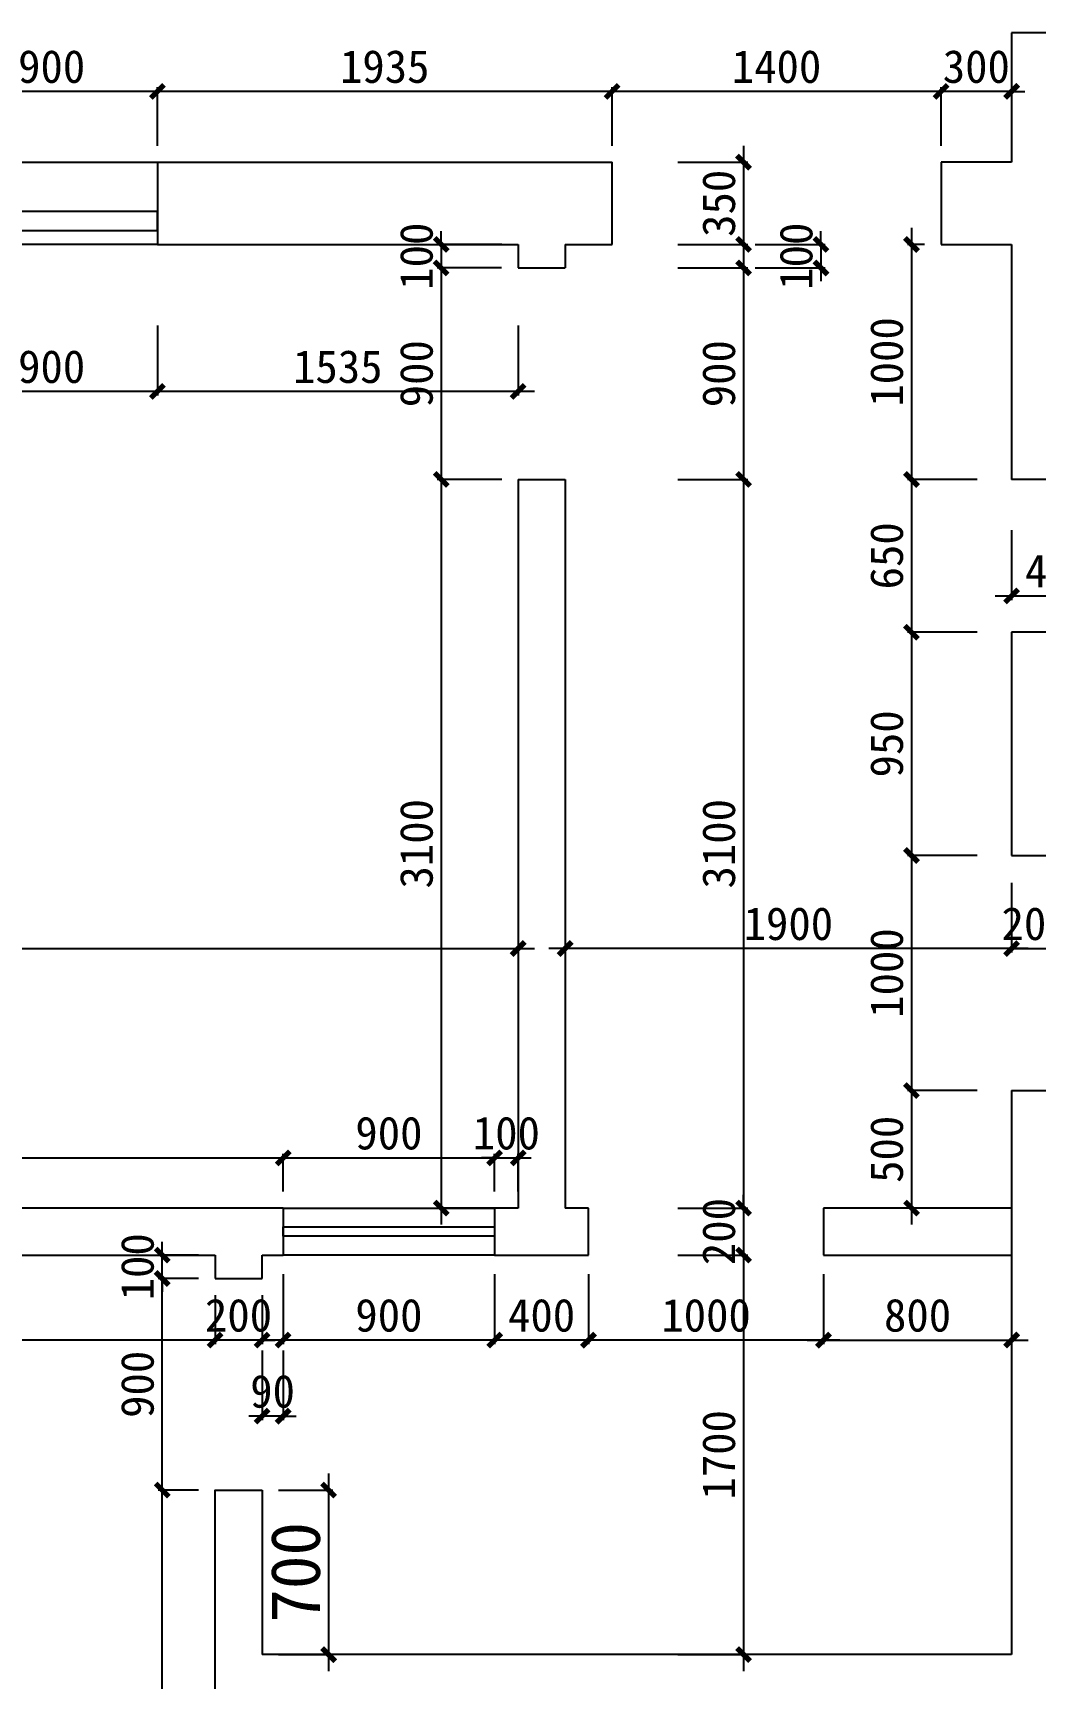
# Model space of a CAD drawing. Header units: millimetres. Extents: x 561810 to 956823, y -438984 to -391712.
# Drawn here: x 638735 to 643000, y -411003 to -404003 of the extents above; entities that cross this region are included whole.
import ezdxf

# ---------------------------------------------------------------- set-up
doc = ezdxf.new("R2010")
doc.units = ezdxf.units.MM
doc.header["$LTSCALE"] = 10
doc.header["$MEASUREMENT"] = 0
doc.layers.get('0').update_dxf_attribs({"linetype": 'CONTINUOUS'})
doc.layers.get('DEFPOINTS').update_dxf_attribs({"color": 1, "linetype": 'CONTINUOUS'})
for name, color, linetype in [('WALL', 7, 'CONTINUOUS'), ('WINDOW', 4, 'CONTINUOUS'), ('墙', 7, 'CONTINUOUS')]:
    doc.layers.add(name, color=color, linetype=linetype)
doc.styles.add('施洛华标注样式', font='')
doc.styles.get('施洛华标注样式').set_extended_font_data('SimSun')
doc.dimstyles.new('外标尺寸', dxfattribs={"dimscale": 70, "dimtxt": 3, "dimasz": 0.8, "dimexe": 0.25, "dimexo": 1, "dimgap": 0.5, "dimtad": 1, "dimdec": 0, "dimtxsty": '施洛华标注样式', "dimblk": 'ARCHTICK', "dimcen": 1.5, "dimdle": 1, "dimclrd": 250, "dimclre": 250, "dimclrt": 62, "dimadec": 0, "dimazin": 0, "dimtfac": 1, "dimtdec": 0, "dimtix": 1, "dimtmove": 1, "dimatfit": 3, "dimldrblk": 'ARCHTICK', "dimfxl": 0, "dimarcsym": 0})

# ---------------------------------------------------------------- blocks, each defined once
blk = doc.blocks.new('_ARCHTICK')
at = {"color": 0, "linetype": 'ByBlock', "const_width": 0.4}
blk.add_lwpolyline([(-0.5, -0.5), (0.5, 0.5)], dxfattribs=at)
blk = doc.blocks.new('*D600')
at = {"color": 250, "lineweight": -2}
for p, q in [((642900.5, -404072.8), (642900.5, -404269)), ((642600.3, -404482.8), (642600.3, -404234)), ((642600.3, -404251.5), (642544.3, -404251.5)), ((642900.5, -404251.5), (642600.3, -404251.5)), ((642900.5, -404251.5), (642956.5, -404251.5))]:
    blk.add_line(p, q, dxfattribs=at)
at = {"layer": 'DEFPOINTS', "color": 0}
for p in [(642900.5, -404002.8), (642600.3, -404251.5), (642600.3, -404552.8)]:
    blk.add_point(p, dxfattribs=at)
at = {"color": 250, "lineweight": -2, "xscale": 56, "yscale": 56, "zscale": 56}
blk.add_blockref('_ARCHTICK', (642600.3, -404251.5), dxfattribs=at)
at = {"color": 250, "lineweight": -2, "xscale": 56, "yscale": 56, "zscale": 56, "rotation": 180}
blk.add_blockref('_ARCHTICK', (642900.5, -404251.5), dxfattribs=at)
at = {"color": 62, "insert": (642750.4, -404146.5), "char_height": 140, "attachment_point": 5, "style": '施洛华标注样式'}
blk.add_mtext('300', dxfattribs=at)
blk = doc.blocks.new('*D601')
at = {"color": 250, "lineweight": -2}
for p, q in [((641200.2, -404482.8), (641200.2, -404234)), ((642600.3, -404482.8), (642600.3, -404234)), ((642670.3, -404251.5), (641130.2, -404251.5))]:
    blk.add_line(p, q, dxfattribs=at)
at = {"layer": 'DEFPOINTS', "color": 0}
for p in [(641200.2, -404251.5), (641200.2, -404552.8), (642600.3, -404552.8)]:
    blk.add_point(p, dxfattribs=at)
at = {"color": 250, "lineweight": -2, "xscale": 56, "yscale": 56, "zscale": 56, "rotation": 180}
blk.add_blockref('_ARCHTICK', (641200.2, -404251.5), dxfattribs=at)
at = {"color": 250, "lineweight": -2, "xscale": 56, "yscale": 56, "zscale": 56}
blk.add_blockref('_ARCHTICK', (642600.3, -404251.5), dxfattribs=at)
at = {"color": 62, "insert": (641900.2, -404146.5), "char_height": 140, "attachment_point": 5, "style": '施洛华标注样式'}
blk.add_mtext('1400', dxfattribs=at)
blk = doc.blocks.new('*D602')
at = {"color": 250, "lineweight": -2}
for p, q in [((639265.3, -404482.8), (639265.3, -404234)), ((641200.2, -404482.8), (641200.2, -404234)), ((641270.2, -404251.5), (639195.3, -404251.5))]:
    blk.add_line(p, q, dxfattribs=at)
at = {"layer": 'DEFPOINTS', "color": 0}
for p in [(639265.3, -404251.5), (639265.3, -404552.8), (641200.2, -404552.8)]:
    blk.add_point(p, dxfattribs=at)
at = {"color": 250, "lineweight": -2, "xscale": 56, "yscale": 56, "zscale": 56, "rotation": 180}
blk.add_blockref('_ARCHTICK', (639265.3, -404251.5), dxfattribs=at)
at = {"color": 250, "lineweight": -2, "xscale": 56, "yscale": 56, "zscale": 56}
blk.add_blockref('_ARCHTICK', (641200.2, -404251.5), dxfattribs=at)
at = {"color": 62, "insert": (640232.7, -404146.5), "char_height": 140, "attachment_point": 5, "style": '施洛华标注样式'}
blk.add_mtext('1935', dxfattribs=at)
blk = doc.blocks.new('*D603')
at = {"color": 250, "lineweight": -2}
for p, q in [((638365.3, -404482.8), (638365.3, -404234)), ((639265.3, -404482.8), (639265.3, -404234)), ((639335.3, -404251.5), (638295.3, -404251.5))]:
    blk.add_line(p, q, dxfattribs=at)
at = {"layer": 'DEFPOINTS', "color": 0}
for p in [(638365.3, -404251.5), (638365.3, -404552.8), (639265.3, -404552.8)]:
    blk.add_point(p, dxfattribs=at)
at = {"color": 250, "lineweight": -2, "xscale": 56, "yscale": 56, "zscale": 56, "rotation": 180}
blk.add_blockref('_ARCHTICK', (638365.3, -404251.5), dxfattribs=at)
at = {"color": 250, "lineweight": -2, "xscale": 56, "yscale": 56, "zscale": 56}
blk.add_blockref('_ARCHTICK', (639265.3, -404251.5), dxfattribs=at)
at = {"color": 62, "insert": (638815.3, -404146.5), "char_height": 140, "attachment_point": 5, "style": '施洛华标注样式'}
blk.add_mtext('900', dxfattribs=at)
blk = doc.blocks.new('*D615')
at = {"color": 250, "lineweight": -2}
for p, q in [((641759.8, -404482.8), (641759.8, -404972.8)), ((641479.8, -404552.8), (641777.3, -404552.8)), ((641479.8, -404902.8), (641777.3, -404902.8))]:
    blk.add_line(p, q, dxfattribs=at)
at = {"layer": 'DEFPOINTS', "color": 0}
for p in [(641200.2, -404552.8), (641200.2, -404902.8), (641759.8, -404902.8)]:
    blk.add_point(p, dxfattribs=at)
at = {"color": 250, "lineweight": -2, "xscale": 56, "yscale": 56, "zscale": 56}
for p, rotation in [((641759.8, -404552.8), 90), ((641759.8, -404902.8), 270)]:
    blk.add_blockref('_ARCHTICK', p, dxfattribs=dict(at, rotation=rotation))
at = {"color": 62, "insert": (641654.8, -404727.8), "char_height": 140, "attachment_point": 5, "rotation": 90, "style": '施洛华标注样式'}
blk.add_mtext('350', dxfattribs=at)
blk = doc.blocks.new('*D616')
at = {"color": 250, "lineweight": -2}
for p, q in [((642089, -404902.8), (642089, -404846.8)), ((641809, -404902.8), (642106.5, -404902.8)), ((642089, -404902.8), (642089, -405002.8)), ((641809, -405002.8), (642106.5, -405002.8)), ((642089, -405002.8), (642089, -405058.8))]:
    blk.add_line(p, q, dxfattribs=at)
at = {"layer": 'DEFPOINTS', "color": 0}
for p in [(641200.2, -404902.8), (641000.5, -405002.8), (642089, -405002.8)]:
    blk.add_point(p, dxfattribs=at)
at = {"color": 250, "lineweight": -2, "xscale": 56, "yscale": 56, "zscale": 56}
for p, rotation in [((642089, -404902.8), 270), ((642089, -405002.8), 90)]:
    blk.add_blockref('_ARCHTICK', p, dxfattribs=dict(at, rotation=rotation))
at = {"color": 62, "insert": (641984, -404952.8), "char_height": 140, "attachment_point": 5, "rotation": 90, "style": '施洛华标注样式'}
blk.add_mtext('100', dxfattribs=at)
blk = doc.blocks.new('*D617')
at = {"color": 250, "lineweight": -2}
for p, q in [((641759.8, -404932.8), (641759.8, -405972.8)), ((641479.8, -405002.8), (641777.3, -405002.8)), ((641479.8, -405902.8), (641777.3, -405902.8))]:
    blk.add_line(p, q, dxfattribs=at)
at = {"layer": 'DEFPOINTS', "color": 0}
for p in [(641000.5, -405002.8), (641000.5, -405902.8), (641759.8, -405902.8)]:
    blk.add_point(p, dxfattribs=at)
at = {"color": 250, "lineweight": -2, "xscale": 56, "yscale": 56, "zscale": 56}
for p, rotation in [((641759.8, -405002.8), 90), ((641759.8, -405902.8), 270)]:
    blk.add_blockref('_ARCHTICK', p, dxfattribs=dict(at, rotation=rotation))
at = {"color": 62, "insert": (641654.8, -405452.8), "char_height": 140, "attachment_point": 5, "rotation": 90, "style": '施洛华标注样式'}
blk.add_mtext('900', dxfattribs=at)
blk = doc.blocks.new('*D618')
at = {"color": 250, "lineweight": -2}
for p, q in [((641759.8, -405832.8), (641759.8, -409072.8)), ((641479.8, -405902.8), (641777.3, -405902.8)), ((641479.8, -409002.8), (641777.3, -409002.8))]:
    blk.add_line(p, q, dxfattribs=at)
at = {"layer": 'DEFPOINTS', "color": 0}
for p in [(641000.5, -405902.8), (641100.2, -409002.8), (641759.8, -409002.8)]:
    blk.add_point(p, dxfattribs=at)
at = {"color": 250, "lineweight": -2, "xscale": 56, "yscale": 56, "zscale": 56}
for p, rotation in [((641759.8, -405902.8), 90), ((641759.8, -409002.8), 270)]:
    blk.add_blockref('_ARCHTICK', p, dxfattribs=dict(at, rotation=rotation))
at = {"color": 62, "insert": (641654.8, -407452.8), "char_height": 140, "attachment_point": 5, "rotation": 90, "style": '施洛华标注样式'}
blk.add_mtext('3100', dxfattribs=at)
blk = doc.blocks.new('*D619')
at = {"color": 250, "lineweight": -2}
for p, q in [((641479.8, -409002.8), (641777.3, -409002.8)), ((641759.8, -409002.8), (641759.8, -408946.8)), ((641759.8, -409002.8), (641759.8, -409202.8)), ((641479.8, -409202.8), (641777.3, -409202.8)), ((641759.8, -409202.8), (641759.8, -409258.8))]:
    blk.add_line(p, q, dxfattribs=at)
at = {"layer": 'DEFPOINTS', "color": 0}
for p in [(641100.2, -409002.8), (641100.2, -409202.8), (641759.8, -409202.8)]:
    blk.add_point(p, dxfattribs=at)
at = {"color": 250, "lineweight": -2, "xscale": 56, "yscale": 56, "zscale": 56}
for p, rotation in [((641759.8, -409002.8), 270), ((641759.8, -409202.8), 90)]:
    blk.add_blockref('_ARCHTICK', p, dxfattribs=dict(at, rotation=rotation))
at = {"color": 62, "insert": (641654.8, -409102.8), "char_height": 140, "attachment_point": 5, "rotation": 90, "style": '施洛华标注样式'}
blk.add_mtext('200', dxfattribs=at)
blk = doc.blocks.new('*D620')
at = {"color": 250, "lineweight": -2}
for p, q in [((641759.8, -409132.8), (641759.8, -410972.8)), ((641479.8, -409202.8), (641777.3, -409202.8)), ((641479.8, -410902.8), (641777.3, -410902.8))]:
    blk.add_line(p, q, dxfattribs=at)
at = {"layer": 'DEFPOINTS', "color": 0}
for p in [(641100.2, -409202.8), (640988.2, -410902.8), (641759.8, -410902.8)]:
    blk.add_point(p, dxfattribs=at)
at = {"color": 250, "lineweight": -2, "xscale": 56, "yscale": 56, "zscale": 56}
for p, rotation in [((641759.8, -409202.8), 90), ((641759.8, -410902.8), 270)]:
    blk.add_blockref('_ARCHTICK', p, dxfattribs=dict(at, rotation=rotation))
at = {"color": 62, "insert": (641654.8, -410052.8), "char_height": 140, "attachment_point": 5, "rotation": 90, "style": '施洛华标注样式'}
blk.add_mtext('1700', dxfattribs=at)
blk = doc.blocks.new('*D621')
at = {"color": 250, "lineweight": -2}
for p, q in [((642474.3, -404832.8), (642474.3, -405972.8)), ((642530.3, -404902.8), (642456.8, -404902.8)), ((642754.3, -405902.8), (642456.8, -405902.8))]:
    blk.add_line(p, q, dxfattribs=at)
at = {"layer": 'DEFPOINTS', "color": 0}
for p in [(642600.3, -404902.8), (642474.3, -405902.8), (642900.5, -405902.8)]:
    blk.add_point(p, dxfattribs=at)
at = {"color": 250, "lineweight": -2, "xscale": 56, "yscale": 56, "zscale": 56}
for p, rotation in [((642474.3, -404902.8), 90), ((642474.3, -405902.8), 270)]:
    blk.add_blockref('_ARCHTICK', p, dxfattribs=dict(at, rotation=rotation))
at = {"color": 62, "insert": (642369.3, -405402.8), "char_height": 140, "attachment_point": 5, "rotation": 90, "style": '施洛华标注样式'}
blk.add_mtext('1000', dxfattribs=at)
blk = doc.blocks.new('*D622')
at = {"color": 250, "lineweight": -2}
for p, q in [((642474.3, -405832.8), (642474.3, -406622.8)), ((642754.3, -405902.8), (642456.8, -405902.8)), ((642754.3, -406552.8), (642456.8, -406552.8))]:
    blk.add_line(p, q, dxfattribs=at)
at = {"layer": 'DEFPOINTS', "color": 0}
for p in [(642900.5, -405902.8), (642474.3, -406552.8), (642900.5, -406552.8)]:
    blk.add_point(p, dxfattribs=at)
at = {"color": 250, "lineweight": -2, "xscale": 56, "yscale": 56, "zscale": 56}
for p, rotation in [((642474.3, -405902.8), 90), ((642474.3, -406552.8), 270)]:
    blk.add_blockref('_ARCHTICK', p, dxfattribs=dict(at, rotation=rotation))
at = {"color": 62, "insert": (642369.3, -406227.8), "char_height": 140, "attachment_point": 5, "rotation": 90, "style": '施洛华标注样式'}
blk.add_mtext('650', dxfattribs=at)
blk = doc.blocks.new('*D624')
at = {"color": 250, "lineweight": -2}
for p, q in [((642474.3, -406482.8), (642474.3, -407572.8)), ((642754.3, -406552.8), (642456.8, -406552.8)), ((642754.3, -407502.8), (642456.8, -407502.8))]:
    blk.add_line(p, q, dxfattribs=at)
at = {"layer": 'DEFPOINTS', "color": 0}
for p in [(642900.5, -406552.8), (642474.3, -407502.8), (642900.5, -407502.8)]:
    blk.add_point(p, dxfattribs=at)
at = {"color": 250, "lineweight": -2, "xscale": 56, "yscale": 56, "zscale": 56}
for p, rotation in [((642474.3, -406552.8), 90), ((642474.3, -407502.8), 270)]:
    blk.add_blockref('_ARCHTICK', p, dxfattribs=dict(at, rotation=rotation))
at = {"color": 62, "insert": (642369.3, -407027.8), "char_height": 140, "attachment_point": 5, "rotation": 90, "style": '施洛华标注样式'}
blk.add_mtext('950', dxfattribs=at)
blk = doc.blocks.new('*D625')
at = {"color": 250, "lineweight": -2}
for p, q in [((642474.3, -407432.8), (642474.3, -408572.8)), ((642754.3, -407502.8), (642456.8, -407502.8)), ((642754.3, -408502.8), (642456.8, -408502.8))]:
    blk.add_line(p, q, dxfattribs=at)
at = {"layer": 'DEFPOINTS', "color": 0}
for p in [(642900.5, -407502.8), (642474.3, -408502.8), (642900.5, -408502.8)]:
    blk.add_point(p, dxfattribs=at)
at = {"color": 250, "lineweight": -2, "xscale": 56, "yscale": 56, "zscale": 56}
for p, rotation in [((642474.3, -407502.8), 90), ((642474.3, -408502.8), 270)]:
    blk.add_blockref('_ARCHTICK', p, dxfattribs=dict(at, rotation=rotation))
at = {"color": 62, "insert": (642369.3, -408002.8), "char_height": 140, "attachment_point": 5, "rotation": 90, "style": '施洛华标注样式'}
blk.add_mtext('1000', dxfattribs=at)
blk = doc.blocks.new('*D626')
at = {"color": 250, "lineweight": -2}
for p, q in [((642474.3, -408432.8), (642474.3, -409072.8)), ((642754.3, -408502.8), (642456.8, -408502.8)), ((642754.3, -409002.8), (642456.8, -409002.8))]:
    blk.add_line(p, q, dxfattribs=at)
at = {"layer": 'DEFPOINTS', "color": 0}
for p in [(642900.5, -408502.8), (642474.3, -409002.8), (642900.5, -409002.8)]:
    blk.add_point(p, dxfattribs=at)
at = {"color": 250, "lineweight": -2, "xscale": 56, "yscale": 56, "zscale": 56}
for p, rotation in [((642474.3, -408502.8), 90), ((642474.3, -409002.8), 270)]:
    blk.add_blockref('_ARCHTICK', p, dxfattribs=dict(at, rotation=rotation))
at = {"color": 62, "insert": (642369.3, -408752.8), "char_height": 140, "attachment_point": 5, "rotation": 90, "style": '施洛华标注样式'}
blk.add_mtext('500', dxfattribs=at)
blk = doc.blocks.new('*D630')
at = {"color": 250, "lineweight": -2}
for p, q in [((642900.5, -407618.6), (642900.5, -407916.1)), ((643100.5, -407618.6), (643100.5, -407916.1)), ((642900.5, -407898.6), (642844.5, -407898.6)), ((642900.5, -407898.6), (643100.5, -407898.6)), ((643100.5, -407898.6), (643156.5, -407898.6))]:
    blk.add_line(p, q, dxfattribs=at)
at = {"layer": 'DEFPOINTS', "color": 0}
for p in [(642900.5, -407502.8), (643100.5, -407502.8), (643100.5, -407898.6)]:
    blk.add_point(p, dxfattribs=at)
at = {"color": 250, "lineweight": -2, "xscale": 56, "yscale": 56, "zscale": 56}
blk.add_blockref('_ARCHTICK', (642900.5, -407898.6), dxfattribs=at)
at = {"color": 250, "lineweight": -2, "xscale": 56, "yscale": 56, "zscale": 56, "rotation": 180}
blk.add_blockref('_ARCHTICK', (643100.5, -407898.6), dxfattribs=at)
at = {"color": 62, "insert": (643000.5, -407793.6), "char_height": 140, "attachment_point": 5, "style": '施洛华标注样式'}
blk.add_mtext('200', dxfattribs=at)
blk = doc.blocks.new('*D632')
at = {"color": 250, "lineweight": -2}
for p, q in [((641000.5, -407618.6), (641000.5, -407916.1)), ((642900.5, -407618.6), (642900.5, -407916.1)), ((642970.5, -407898.6), (640930.5, -407898.6))]:
    blk.add_line(p, q, dxfattribs=at)
at = {"layer": 'DEFPOINTS', "color": 0}
for p in [(641000.5, -407452.8), (642900.5, -407502.8), (641000.5, -407898.6)]:
    blk.add_point(p, dxfattribs=at)
at = {"color": 250, "lineweight": -2, "xscale": 56, "yscale": 56, "zscale": 56, "rotation": 180}
blk.add_blockref('_ARCHTICK', (641000.5, -407898.6), dxfattribs=at)
at = {"color": 250, "lineweight": -2, "xscale": 56, "yscale": 56, "zscale": 56}
blk.add_blockref('_ARCHTICK', (642900.5, -407898.6), dxfattribs=at)
at = {"color": 62, "insert": (641950.5, -407793.6), "char_height": 140, "attachment_point": 5, "style": '施洛华标注样式'}
blk.add_mtext('1900', dxfattribs=at)
blk = doc.blocks.new('*D666')
at = {"color": 250, "lineweight": -2}
for p, q in [((640473.1, -404902.8), (640473.1, -404846.8)), ((640730.5, -404902.8), (640455.6, -404902.8)), ((640473.1, -404902.8), (640473.1, -405002.8)), ((640730.2, -405002.8), (640455.6, -405002.8)), ((640473.1, -405002.8), (640473.1, -405058.8))]:
    blk.add_line(p, q, dxfattribs=at)
at = {"layer": 'DEFPOINTS', "color": 0}
for p in [(640800.5, -404902.8), (640473.1, -405002.8), (640800.2, -405002.8)]:
    blk.add_point(p, dxfattribs=at)
at = {"color": 250, "lineweight": -2, "xscale": 56, "yscale": 56, "zscale": 56}
for p, rotation in [((640473.1, -404902.8), 270), ((640473.1, -405002.8), 90)]:
    blk.add_blockref('_ARCHTICK', p, dxfattribs=dict(at, rotation=rotation))
at = {"color": 62, "insert": (640368.1, -404952.8), "char_height": 140, "attachment_point": 5, "rotation": 90, "style": '施洛华标注样式'}
blk.add_mtext('100', dxfattribs=at)
blk = doc.blocks.new('*D667')
at = {"color": 250, "lineweight": -2}
for p, q in [((640473.1, -404932.8), (640473.1, -405972.8)), ((640730.2, -405002.8), (640455.6, -405002.8)), ((640730.5, -405902.8), (640455.6, -405902.8))]:
    blk.add_line(p, q, dxfattribs=at)
at = {"layer": 'DEFPOINTS', "color": 0}
for p in [(640800.2, -405002.8), (640473.1, -405902.8), (640800.5, -405902.8)]:
    blk.add_point(p, dxfattribs=at)
at = {"color": 250, "lineweight": -2, "xscale": 56, "yscale": 56, "zscale": 56}
for p, rotation in [((640473.1, -405002.8), 90), ((640473.1, -405902.8), 270)]:
    blk.add_blockref('_ARCHTICK', p, dxfattribs=dict(at, rotation=rotation))
at = {"color": 62, "insert": (640368.1, -405452.8), "char_height": 140, "attachment_point": 5, "rotation": 90, "style": '施洛华标注样式'}
blk.add_mtext('900', dxfattribs=at)
blk = doc.blocks.new('*D668')
at = {"color": 250, "lineweight": -2}
for p, q in [((640473.1, -405832.8), (640473.1, -409072.8)), ((640730.5, -405902.8), (640455.6, -405902.8)), ((640730.5, -409002.8), (640455.6, -409002.8))]:
    blk.add_line(p, q, dxfattribs=at)
at = {"layer": 'DEFPOINTS', "color": 0}
for p in [(640800.5, -405902.8), (640473.1, -409002.8), (640800.5, -409002.8)]:
    blk.add_point(p, dxfattribs=at)
at = {"color": 250, "lineweight": -2, "xscale": 56, "yscale": 56, "zscale": 56}
for p, rotation in [((640473.1, -405902.8), 90), ((640473.1, -409002.8), 270)]:
    blk.add_blockref('_ARCHTICK', p, dxfattribs=dict(at, rotation=rotation))
at = {"color": 62, "insert": (640368.1, -407452.8), "char_height": 140, "attachment_point": 5, "rotation": 90, "style": '施洛华标注样式'}
blk.add_mtext('3100', dxfattribs=at)
blk = doc.blocks.new('*D669')
at = {"color": 250, "lineweight": -2}
for p, q in [((639265.3, -405248.3), (639265.3, -405545.8)), ((640800.5, -405248.3), (640800.5, -405545.8)), ((640870.5, -405528.3), (639195.3, -405528.3))]:
    blk.add_line(p, q, dxfattribs=at)
at = {"layer": 'DEFPOINTS', "color": 0}
for p in [(639265.3, -404902.8), (640800.5, -405002.8), (639265.3, -405528.3)]:
    blk.add_point(p, dxfattribs=at)
at = {"color": 250, "lineweight": -2, "xscale": 56, "yscale": 56, "zscale": 56, "rotation": 180}
blk.add_blockref('_ARCHTICK', (639265.3, -405528.3), dxfattribs=at)
at = {"color": 250, "lineweight": -2, "xscale": 56, "yscale": 56, "zscale": 56}
blk.add_blockref('_ARCHTICK', (640800.5, -405528.3), dxfattribs=at)
at = {"color": 62, "insert": (640032.9, -405423.3), "char_height": 140, "attachment_point": 5, "style": '施洛华标注样式'}
blk.add_mtext('1535', dxfattribs=at)
blk = doc.blocks.new('*D670')
at = {"color": 250, "lineweight": -2}
for p, q in [((638365.3, -405248.3), (638365.3, -405545.8)), ((639265.3, -405248.3), (639265.3, -405545.8)), ((639335.3, -405528.3), (638295.3, -405528.3))]:
    blk.add_line(p, q, dxfattribs=at)
at = {"layer": 'DEFPOINTS', "color": 0}
for p in [(638365.3, -404902.8), (639265.3, -404902.8), (638365.3, -405528.3)]:
    blk.add_point(p, dxfattribs=at)
at = {"color": 250, "lineweight": -2, "xscale": 56, "yscale": 56, "zscale": 56, "rotation": 180}
blk.add_blockref('_ARCHTICK', (638365.3, -405528.3), dxfattribs=at)
at = {"color": 250, "lineweight": -2, "xscale": 56, "yscale": 56, "zscale": 56}
blk.add_blockref('_ARCHTICK', (639265.3, -405528.3), dxfattribs=at)
at = {"color": 62, "insert": (638815.3, -405423.3), "char_height": 140, "attachment_point": 5, "style": '施洛华标注样式'}
blk.add_mtext('900', dxfattribs=at)
blk = doc.blocks.new('*D677')
at = {"color": 250, "lineweight": -2}
for p, q in [((634530.5, -408789.6), (639870.5, -408789.6)), ((634600.5, -408932.8), (634600.5, -408772.1)), ((639800.5, -408932.8), (639800.5, -408772.1))]:
    blk.add_line(p, q, dxfattribs=at)
at = {"layer": 'DEFPOINTS', "color": 0}
for p in [(639800.5, -408789.6), (634600.5, -409002.8), (639800.5, -409002.8)]:
    blk.add_point(p, dxfattribs=at)
at = {"color": 250, "lineweight": -2, "xscale": 56, "yscale": 56, "zscale": 56, "rotation": 180}
blk.add_blockref('_ARCHTICK', (634600.5, -408789.6), dxfattribs=at)
at = {"color": 250, "lineweight": -2, "xscale": 56, "yscale": 56, "zscale": 56}
blk.add_blockref('_ARCHTICK', (639800.5, -408789.6), dxfattribs=at)
at = {"color": 62, "insert": (637200.5, -408684.6), "char_height": 140, "attachment_point": 5, "style": '施洛华标注样式'}
blk.add_mtext('5200', dxfattribs=at)
blk = doc.blocks.new('*D678')
at = {"color": 250, "lineweight": -2}
for p, q in [((639730.5, -408789.6), (640770.5, -408789.6)), ((639800.5, -408932.8), (639800.5, -408772.1)), ((640700.5, -408932.8), (640700.5, -408772.1))]:
    blk.add_line(p, q, dxfattribs=at)
at = {"layer": 'DEFPOINTS', "color": 0}
for p in [(640700.5, -408789.6), (639800.5, -409002.8), (640700.5, -409002.8)]:
    blk.add_point(p, dxfattribs=at)
at = {"color": 250, "lineweight": -2, "xscale": 56, "yscale": 56, "zscale": 56, "rotation": 180}
blk.add_blockref('_ARCHTICK', (639800.5, -408789.6), dxfattribs=at)
at = {"color": 250, "lineweight": -2, "xscale": 56, "yscale": 56, "zscale": 56}
blk.add_blockref('_ARCHTICK', (640700.5, -408789.6), dxfattribs=at)
at = {"color": 62, "insert": (640250.5, -408684.6), "char_height": 140, "attachment_point": 5, "style": '施洛华标注样式'}
blk.add_mtext('900', dxfattribs=at)
blk = doc.blocks.new('*D679')
at = {"color": 250, "lineweight": -2}
for p, q in [((640700.5, -408789.6), (640644.5, -408789.6)), ((640700.5, -408932.8), (640700.5, -408772.1)), ((640700.5, -408789.6), (640800.5, -408789.6)), ((640800.5, -408932.8), (640800.5, -408772.1)), ((640800.5, -408789.6), (640856.5, -408789.6))]:
    blk.add_line(p, q, dxfattribs=at)
at = {"layer": 'DEFPOINTS', "color": 0}
for p in [(640800.5, -408789.6), (640700.5, -409002.8), (640800.5, -409002.8)]:
    blk.add_point(p, dxfattribs=at)
at = {"color": 250, "lineweight": -2, "xscale": 56, "yscale": 56, "zscale": 56}
blk.add_blockref('_ARCHTICK', (640700.5, -408789.6), dxfattribs=at)
at = {"color": 250, "lineweight": -2, "xscale": 56, "yscale": 56, "zscale": 56, "rotation": 180}
blk.add_blockref('_ARCHTICK', (640800.5, -408789.6), dxfattribs=at)
at = {"color": 62, "insert": (640750.5, -408684.6), "char_height": 140, "attachment_point": 5, "style": '施洛华标注样式'}
blk.add_mtext('100', dxfattribs=at)
blk = doc.blocks.new('*D680')
at = {"color": 250, "lineweight": -2}
for p, q in [((634600.5, -407736.2), (634600.5, -407916.1)), ((640800.5, -407736.2), (640800.5, -407916.1)), ((634530.5, -407898.6), (640870.5, -407898.6))]:
    blk.add_line(p, q, dxfattribs=at)
at = {"layer": 'DEFPOINTS', "color": 0}
for p in [(634600.5, -407666.2), (640800.5, -407666.2), (640800.5, -407898.6)]:
    blk.add_point(p, dxfattribs=at)
at = {"color": 250, "lineweight": -2, "xscale": 56, "yscale": 56, "zscale": 56, "rotation": 180}
blk.add_blockref('_ARCHTICK', (634600.5, -407898.6), dxfattribs=at)
at = {"color": 250, "lineweight": -2, "xscale": 56, "yscale": 56, "zscale": 56}
blk.add_blockref('_ARCHTICK', (640800.5, -407898.6), dxfattribs=at)
at = {"color": 62, "insert": (637700.5, -407793.6), "char_height": 140, "attachment_point": 5, "style": '施洛华标注样式'}
blk.add_mtext('6200', dxfattribs=at)
blk = doc.blocks.new('*D717')
at = {"color": 250, "lineweight": -2}
for p, q in [((642100.2, -409284.6), (642100.2, -409582.1)), ((642900.5, -409284.6), (642900.5, -409582.1)), ((642030.2, -409564.6), (642970.5, -409564.6))]:
    blk.add_line(p, q, dxfattribs=at)
at = {"layer": 'DEFPOINTS', "color": 0}
for p in [(642100.2, -409202.8), (642900.5, -409202.8), (642900.5, -409564.6)]:
    blk.add_point(p, dxfattribs=at)
at = {"color": 250, "lineweight": -2, "xscale": 56, "yscale": 56, "zscale": 56, "rotation": 180}
blk.add_blockref('_ARCHTICK', (642100.2, -409564.6), dxfattribs=at)
at = {"color": 250, "lineweight": -2, "xscale": 56, "yscale": 56, "zscale": 56}
blk.add_blockref('_ARCHTICK', (642900.5, -409564.6), dxfattribs=at)
at = {"color": 62, "insert": (642500.3, -409459.6), "char_height": 140, "attachment_point": 5, "style": '施洛华标注样式'}
blk.add_mtext('800', dxfattribs=at)
blk = doc.blocks.new('*D718')
at = {"color": 250, "lineweight": -2}
for p, q in [((641100.2, -409284.6), (641100.2, -409582.1)), ((642100.2, -409284.6), (642100.2, -409582.1)), ((642170.2, -409564.6), (641030.2, -409564.6))]:
    blk.add_line(p, q, dxfattribs=at)
at = {"layer": 'DEFPOINTS', "color": 0}
for p in [(641100.2, -409202.8), (642100.2, -409202.8), (641100.2, -409564.6)]:
    blk.add_point(p, dxfattribs=at)
at = {"color": 250, "lineweight": -2, "xscale": 56, "yscale": 56, "zscale": 56, "rotation": 180}
blk.add_blockref('_ARCHTICK', (641100.2, -409564.6), dxfattribs=at)
at = {"color": 250, "lineweight": -2, "xscale": 56, "yscale": 56, "zscale": 56}
blk.add_blockref('_ARCHTICK', (642100.2, -409564.6), dxfattribs=at)
at = {"color": 62, "insert": (641600.2, -409459.6), "char_height": 140, "attachment_point": 5, "style": '施洛华标注样式'}
blk.add_mtext('1000', dxfattribs=at)
blk = doc.blocks.new('*D719')
at = {"color": 250, "lineweight": -2}
for p, q in [((640700.5, -409284.6), (640700.5, -409582.1)), ((641100.2, -409284.6), (641100.2, -409582.1)), ((641170.2, -409564.6), (640630.5, -409564.6))]:
    blk.add_line(p, q, dxfattribs=at)
at = {"layer": 'DEFPOINTS', "color": 0}
for p in [(640700.5, -409202.8), (641100.2, -409202.8), (640700.5, -409564.6)]:
    blk.add_point(p, dxfattribs=at)
at = {"color": 250, "lineweight": -2, "xscale": 56, "yscale": 56, "zscale": 56, "rotation": 180}
blk.add_blockref('_ARCHTICK', (640700.5, -409564.6), dxfattribs=at)
at = {"color": 250, "lineweight": -2, "xscale": 56, "yscale": 56, "zscale": 56}
blk.add_blockref('_ARCHTICK', (641100.2, -409564.6), dxfattribs=at)
at = {"color": 62, "insert": (640900.3, -409459.6), "char_height": 140, "attachment_point": 5, "style": '施洛华标注样式'}
blk.add_mtext('400', dxfattribs=at)
blk = doc.blocks.new('*D720')
at = {"color": 250, "lineweight": -2}
for p, q in [((639800.5, -409284.6), (639800.5, -409582.1)), ((640700.5, -409284.6), (640700.5, -409582.1)), ((640770.5, -409564.6), (639730.5, -409564.6))]:
    blk.add_line(p, q, dxfattribs=at)
at = {"layer": 'DEFPOINTS', "color": 0}
for p in [(639800.5, -409202.8), (640700.5, -409202.8), (639800.5, -409564.6)]:
    blk.add_point(p, dxfattribs=at)
at = {"color": 250, "lineweight": -2, "xscale": 56, "yscale": 56, "zscale": 56, "rotation": 180}
blk.add_blockref('_ARCHTICK', (639800.5, -409564.6), dxfattribs=at)
at = {"color": 250, "lineweight": -2, "xscale": 56, "yscale": 56, "zscale": 56}
blk.add_blockref('_ARCHTICK', (640700.5, -409564.6), dxfattribs=at)
at = {"color": 62, "insert": (640250.5, -409459.6), "char_height": 140, "attachment_point": 5, "style": '施洛华标注样式'}
blk.add_mtext('900', dxfattribs=at)
blk = doc.blocks.new('*D721')
at = {"color": 250, "lineweight": -2}
for p, q in [((639710.5, -409608.2), (639710.5, -409905.7)), ((639800.5, -409608.2), (639800.5, -409905.7)), ((639710.5, -409888.2), (639654.5, -409888.2)), ((639800.5, -409888.2), (639710.5, -409888.2)), ((639800.5, -409888.2), (639856.5, -409888.2))]:
    blk.add_line(p, q, dxfattribs=at)
at = {"layer": 'DEFPOINTS', "color": 0}
for p in [(639800.5, -409202.8), (639710.5, -409302.8), (639710.5, -409888.2)]:
    blk.add_point(p, dxfattribs=at)
at = {"color": 250, "lineweight": -2, "xscale": 56, "yscale": 56, "zscale": 56}
blk.add_blockref('_ARCHTICK', (639710.5, -409888.2), dxfattribs=at)
at = {"color": 250, "lineweight": -2, "xscale": 56, "yscale": 56, "zscale": 56, "rotation": 180}
blk.add_blockref('_ARCHTICK', (639800.5, -409888.2), dxfattribs=at)
at = {"color": 62, "insert": (639755.5, -409783.2), "char_height": 140, "attachment_point": 5, "style": '施洛华标注样式'}
blk.add_mtext('90', dxfattribs=at)
blk = doc.blocks.new('*D722')
at = {"color": 250, "lineweight": -2}
for p, q in [((639510.5, -409372.8), (639510.5, -409582.1)), ((639710.5, -409372.8), (639710.5, -409582.1)), ((639510.5, -409564.6), (639454.5, -409564.6)), ((639710.5, -409564.6), (639510.5, -409564.6)), ((639710.5, -409564.6), (639766.5, -409564.6))]:
    blk.add_line(p, q, dxfattribs=at)
at = {"layer": 'DEFPOINTS', "color": 0}
for p in [(639510.5, -409302.8), (639710.5, -409302.8), (639510.5, -409564.6)]:
    blk.add_point(p, dxfattribs=at)
at = {"color": 250, "lineweight": -2, "xscale": 56, "yscale": 56, "zscale": 56}
blk.add_blockref('_ARCHTICK', (639510.5, -409564.6), dxfattribs=at)
at = {"color": 250, "lineweight": -2, "xscale": 56, "yscale": 56, "zscale": 56, "rotation": 180}
blk.add_blockref('_ARCHTICK', (639710.5, -409564.6), dxfattribs=at)
at = {"color": 62, "insert": (639610.5, -409459.6), "char_height": 140, "attachment_point": 5, "style": '施洛华标注样式'}
blk.add_mtext('200', dxfattribs=at)
blk = doc.blocks.new('*D723')
at = {"color": 250, "lineweight": -2}
for p, q in [((634600.5, -409372.8), (634600.5, -409582.1)), ((639510.5, -409372.8), (639510.5, -409582.1)), ((639580.5, -409564.6), (634530.5, -409564.6))]:
    blk.add_line(p, q, dxfattribs=at)
at = {"layer": 'DEFPOINTS', "color": 0}
for p in [(634600.5, -409302.8), (639510.5, -409302.8), (634600.5, -409564.6)]:
    blk.add_point(p, dxfattribs=at)
at = {"color": 250, "lineweight": -2, "xscale": 56, "yscale": 56, "zscale": 56, "rotation": 180}
blk.add_blockref('_ARCHTICK', (634600.5, -409564.6), dxfattribs=at)
at = {"color": 250, "lineweight": -2, "xscale": 56, "yscale": 56, "zscale": 56}
blk.add_blockref('_ARCHTICK', (639510.5, -409564.6), dxfattribs=at)
at = {"color": 62, "insert": (637055.5, -409459.6), "char_height": 140, "attachment_point": 5, "style": '施洛华标注样式'}
blk.add_mtext('4910', dxfattribs=at)
blk = doc.blocks.new('*D726')
at = {"color": 250, "lineweight": -2}
for p, q in [((639285.7, -413072.8), (639285.7, -410132.8)), ((639440.5, -410202.8), (639268.2, -410202.8)), ((639440.5, -413002.8), (639268.2, -413002.8))]:
    blk.add_line(p, q, dxfattribs=at)
at = {"layer": 'DEFPOINTS', "color": 0}
for p in [(639285.7, -410202.8), (639510.5, -410202.8), (639510.5, -413002.8)]:
    blk.add_point(p, dxfattribs=at)
at = {"color": 250, "lineweight": -2, "xscale": 56, "yscale": 56, "zscale": 56}
for p, rotation in [((639285.7, -410202.8), 90), ((639285.7, -413002.8), 270)]:
    blk.add_blockref('_ARCHTICK', p, dxfattribs=dict(at, rotation=rotation))
at = {"color": 62, "insert": (639180.7, -411602.8), "char_height": 140, "attachment_point": 5, "rotation": 90, "style": '施洛华标注样式'}
blk.add_mtext('2800', dxfattribs=at)
blk = doc.blocks.new('*D727')
at = {"color": 250, "lineweight": -2}
for p, q in [((639285.7, -410272.8), (639285.7, -409232.8)), ((639440.5, -409302.8), (639268.2, -409302.8)), ((639440.5, -410202.8), (639268.2, -410202.8))]:
    blk.add_line(p, q, dxfattribs=at)
at = {"layer": 'DEFPOINTS', "color": 0}
for p in [(639285.7, -409302.8), (639510.5, -409302.8), (639510.5, -410202.8)]:
    blk.add_point(p, dxfattribs=at)
at = {"color": 250, "lineweight": -2, "xscale": 56, "yscale": 56, "zscale": 56}
for p, rotation in [((639285.7, -409302.8), 90), ((639285.7, -410202.8), 270)]:
    blk.add_blockref('_ARCHTICK', p, dxfattribs=dict(at, rotation=rotation))
at = {"color": 62, "insert": (639180.7, -409752.8), "char_height": 140, "attachment_point": 5, "rotation": 90, "style": '施洛华标注样式'}
blk.add_mtext('900', dxfattribs=at)
blk = doc.blocks.new('*D728')
at = {"color": 250, "lineweight": -2}
for p, q in [((639285.7, -409202.8), (639285.7, -409146.8)), ((639440.5, -409202.8), (639268.2, -409202.8)), ((639285.7, -409302.8), (639285.7, -409202.8)), ((639440.5, -409302.8), (639268.2, -409302.8)), ((639285.7, -409302.8), (639285.7, -409358.8))]:
    blk.add_line(p, q, dxfattribs=at)
at = {"layer": 'DEFPOINTS', "color": 0}
for p in [(639285.7, -409202.8), (639510.5, -409202.8), (639510.5, -409302.8)]:
    blk.add_point(p, dxfattribs=at)
at = {"color": 250, "lineweight": -2, "xscale": 56, "yscale": 56, "zscale": 56}
for p, rotation in [((639285.7, -409202.8), 270), ((639285.7, -409302.8), 90)]:
    blk.add_blockref('_ARCHTICK', p, dxfattribs=dict(at, rotation=rotation))
at = {"color": 62, "insert": (639180.7, -409252.8), "char_height": 140, "attachment_point": 5, "rotation": 90, "style": '施洛华标注样式'}
blk.add_mtext('100', dxfattribs=at)
blk = doc.blocks.new('*D818')
at = {"color": 250, "lineweight": -2}
for p, q in [((639993.8, -410132.8), (639993.8, -410972.8)), ((639780.5, -410202.8), (640011.3, -410202.8)), ((639780.5, -410902.8), (640011.3, -410902.8))]:
    blk.add_line(p, q, dxfattribs=at)
at = {"layer": 'DEFPOINTS', "color": 0}
for p in [(639710.5, -410202.8), (639710.5, -410902.8), (639993.8, -410902.8)]:
    blk.add_point(p, dxfattribs=at)
at = {"color": 250, "lineweight": -2, "xscale": 56, "yscale": 56, "zscale": 56}
for p, rotation in [((639993.8, -410202.8), 90), ((639993.8, -410902.8), 270)]:
    blk.add_blockref('_ARCHTICK', p, dxfattribs=dict(at, rotation=rotation))
at = {"color": 62, "insert": (639853.8, -410552.8), "char_height": 210, "attachment_point": 5, "rotation": 90, "style": '施洛华标注样式'}
blk.add_mtext('700', dxfattribs=at)
blk = doc.blocks.new('*D820')
at = {"color": 250, "lineweight": -2}
for p, q in [((642900.5, -406118.2), (642900.5, -406415.7)), ((643300.3, -406118.2), (643300.3, -406415.7)), ((642830.5, -406398.2), (643370.3, -406398.2))]:
    blk.add_line(p, q, dxfattribs=at)
at = {"layer": 'DEFPOINTS', "color": 0}
for p in [(642900.5, -405902.8), (643300.3, -405902.8), (643300.3, -406398.2)]:
    blk.add_point(p, dxfattribs=at)
at = {"color": 250, "lineweight": -2, "xscale": 56, "yscale": 56, "zscale": 56, "rotation": 180}
blk.add_blockref('_ARCHTICK', (642900.5, -406398.2), dxfattribs=at)
at = {"color": 250, "lineweight": -2, "xscale": 56, "yscale": 56, "zscale": 56}
blk.add_blockref('_ARCHTICK', (643300.3, -406398.2), dxfattribs=at)
at = {"color": 62, "insert": (643100.4, -406293.2), "char_height": 140, "attachment_point": 5, "style": '施洛华标注样式'}
blk.add_mtext('400', dxfattribs=at)

msp = doc.modelspace()

# ---------------------------------------------------------------- linework, layer by layer
at = {"color": 250}
for p, q in [((635765.5, -404552.8), (639265.3, -404552.8)), ((639265.3, -404902.8), (635765.5, -404902.8))]:
    msp.add_line(p, q, dxfattribs=at)
at = {"layer": 'WALL'}
for p, q in [((643100.5, -404002.8), (642900.5, -404002.8)), ((642900.5, -404002.8), (642900.5, -404552.8)), ((639265.3, -404552.8), (641200.2, -404552.8)), ((639265.3, -404552.8), (639265.3, -404902.8)), ((641200.2, -404902.8), (641200.2, -404552.8)), ((642900.5, -404552.8), (642600.3, -404552.8)), ((642600.3, -404552.8), (642600.3, -404902.8)), ((639265.3, -404902.8), (640800.5, -404902.8)), ((640800.5, -404902.8), (640800.5, -405002.8)), ((641000.5, -404902.8), (641200.2, -404902.8)), ((641000.5, -404902.8), (641000.5, -405002.8)), ((642600.3, -404902.8), (642900.5, -404902.8)), ((642900.5, -404902.8), (642900.5, -405902.8)), ((640800.2, -405002.8), (641000.5, -405002.8)), ((640800.5, -405902.8), (640800.5, -409002.8)), ((640800.5, -405902.8), (641000.5, -405902.8)), ((641000.5, -405902.8), (641000.5, -409002.8)), ((643300.3, -405902.8), (642900.5, -405902.8)), ((642900.5, -406552.8), (642900.5, -407502.8)), ((643300.3, -406552.8), (642900.5, -406552.8)), ((642900.5, -407502.8), (643100.5, -407502.8)), ((642900.5, -408502.8), (642900.5, -410902.8)), ((642900.5, -408502.8), (643100.5, -408502.8)), ((639800.5, -409002.8), (634600.5, -409002.8)), ((639800.5, -409002.8), (639800.5, -409202.8)), ((640700.5, -409002.8), (640700.5, -409202.8)), ((640800.5, -409002.8), (640700.5, -409002.8)), ((641100.2, -409002.8), (641000.5, -409002.8)), ((641100.2, -409202.8), (641100.2, -409002.8)), ((642900.5, -409002.8), (642100.2, -409002.8)), ((642100.2, -409002.8), (642100.2, -409202.8)), ((634600.5, -409202.8), (639510.5, -409202.8)), ((639510.5, -409202.8), (639510.5, -409302.8)), ((639710.5, -409202.8), (639800.5, -409202.8)), ((639710.5, -409302.8), (639710.5, -409202.8)), ((640700.5, -409202.8), (641100.2, -409202.8)), ((642100.2, -409202.8), (642900.5, -409202.8)), ((639710.5, -410202.8), (639710.5, -410902.8)), ((639710.5, -410202.8), (639710.5, -410902.8)), ((642900.5, -410902.8), (639710.5, -410902.8))]:
    msp.add_line(p, q, dxfattribs=at)
for points in [[(639510.5, -409302.8), (639710.5, -409302.8)], [(639510.5, -412702.8), (639510.5, -410502.8), (639510.5, -410502.8), (639510.5, -410202.8), (639710.5, -410202.8)]]:
    msp.add_lwpolyline(points, dxfattribs=at)
at = {"layer": 'WINDOW'}
msp.add_lwpolyline([(639265.3, -404762.8), (638365.3, -404762.8), (638365.3, -404842.8), (639265.3, -404842.8)], close=True, dxfattribs=at)
msp.add_lwpolyline([(639800.5, -409082.8), (640700.5, -409082.8), (640700.5, -409122.8), (639800.5, -409122.8), (639800.5, -409082.8)], dxfattribs=at)
at = {"layer": '墙', "color": 250}
for p, q in [((639800.5, -409002.8), (640700.5, -409002.8)), ((640700.5, -409202.8), (639800.5, -409202.8))]:
    msp.add_line(p, q, dxfattribs=at)

# ---------------------------------------------------------------- dimensions: what is measured, and where the dimension line sits
at = {"color": 1}
for base, p1, p2, picture, middle in [((642600.3, -404251.5), (642900.5, -404002.8), (642600.3, -404552.8), '*D600', (642750.4, -404146.5)), ((638365.3, -404251.5), (639265.3, -404552.8), (638365.3, -404552.8), '*D603', (638815.3, -404146.5)), ((639265.3, -404251.5), (641200.2, -404552.8), (639265.3, -404552.8), '*D602', (640232.7, -404146.5)), ((641200.2, -404251.5), (642600.3, -404552.8), (641200.2, -404552.8), '*D601', (641900.2, -404146.5)), ((638365.3, -405528.3), (639265.3, -404902.8), (638365.3, -404902.8), '*D670', (638815.3, -405423.3)), ((639265.3, -405528.3), (640800.5, -405002.8), (639265.3, -404902.8), '*D669', (640032.9, -405423.3)), ((643300.3, -406398.2), (642900.5, -405902.8), (643300.3, -405902.8), '*D820', (643100.4, -406293.2)), ((641000.5, -407898.6), (642900.5, -407502.8), (641000.5, -407452.8), '*D632', (641950.5, -407793.6)), ((643100.5, -407898.6), (642900.5, -407502.8), (643100.5, -407502.8), '*D630', (643000.5, -407793.6)), ((640800.5, -407898.6), (634600.5, -407666.2), (640800.5, -407666.2), '*D680', (637700.5, -407793.6)), ((639800.5, -408789.6), (634600.5, -409002.8), (639800.5, -409002.8), '*D677', (637200.5, -408684.6)), ((640700.5, -408789.6), (639800.5, -409002.8), (640700.5, -409002.8), '*D678', (640250.5, -408684.6)), ((640800.5, -408789.6), (640700.5, -409002.8), (640800.5, -409002.8), '*D679', (640750.5, -408684.6)), ((639710.5, -409888.2), (639800.5, -409202.8), (639710.5, -409302.8), '*D721', (639755.5, -409783.2)), ((639800.5, -409564.6), (640700.5, -409202.8), (639800.5, -409202.8), '*D720', (640250.5, -409459.6)), ((640700.5, -409564.6), (641100.2, -409202.8), (640700.5, -409202.8), '*D719', (640900.3, -409459.6)), ((641100.2, -409564.6), (642100.2, -409202.8), (641100.2, -409202.8), '*D718', (641600.2, -409459.6)), ((642900.5, -409564.6), (642100.2, -409202.8), (642900.5, -409202.8), '*D717', (642500.3, -409459.6)), ((634600.5, -409564.6), (639510.5, -409302.8), (634600.5, -409302.8), '*D723', (637055.5, -409459.6)), ((639510.5, -409564.6), (639710.5, -409302.8), (639510.5, -409302.8), '*D722', (639610.5, -409459.6))]:
    dim = msp.add_linear_dim(base=base, p1=p1, p2=p2, dimstyle='外标尺寸', override={"dimtxt": 2}, dxfattribs=at)
    dim.commit()
    dim.dimension.update_dxf_attribs({"geometry": picture, "text_midpoint": middle})
for base, p1, p2, picture, middle in [((641759.8, -404902.8), (641200.2, -404552.8), (641200.2, -404902.8), '*D615', (641654.8, -404727.8)), ((640473.1, -405002.8), (640800.5, -404902.8), (640800.2, -405002.8), '*D666', (640368.1, -404952.8)), ((642089, -405002.8), (641200.2, -404902.8), (641000.5, -405002.8), '*D616', (641984, -404952.8)), ((642474.3, -405902.8), (642600.3, -404902.8), (642900.5, -405902.8), '*D621', (642369.3, -405402.8)), ((640473.1, -405902.8), (640800.2, -405002.8), (640800.5, -405902.8), '*D667', (640368.1, -405452.8)), ((641759.8, -405902.8), (641000.5, -405002.8), (641000.5, -405902.8), '*D617', (641654.8, -405452.8)), ((640473.1, -409002.8), (640800.5, -405902.8), (640800.5, -409002.8), '*D668', (640368.1, -407452.8)), ((641759.8, -409002.8), (641000.5, -405902.8), (641100.2, -409002.8), '*D618', (641654.8, -407452.8)), ((642474.3, -406552.8), (642900.5, -405902.8), (642900.5, -406552.8), '*D622', (642369.3, -406227.8)), ((642474.3, -407502.8), (642900.5, -406552.8), (642900.5, -407502.8), '*D624', (642369.3, -407027.8)), ((642474.3, -408502.8), (642900.5, -407502.8), (642900.5, -408502.8), '*D625', (642369.3, -408002.8)), ((642474.3, -409002.8), (642900.5, -408502.8), (642900.5, -409002.8), '*D626', (642369.3, -408752.8)), ((641759.8, -409202.8), (641100.2, -409002.8), (641100.2, -409202.8), '*D619', (641654.8, -409102.8)), ((639285.7, -409202.8), (639510.5, -409302.8), (639510.5, -409202.8), '*D728', (639180.7, -409252.8)), ((641759.8, -410902.8), (641100.2, -409202.8), (640988.2, -410902.8), '*D620', (641654.8, -410052.8)), ((639285.7, -409302.8), (639510.5, -410202.8), (639510.5, -409302.8), '*D727', (639180.7, -409752.8)), ((639285.7, -410202.8), (639510.5, -413002.8), (639510.5, -410202.8), '*D726', (639180.7, -411602.8))]:
    dim = msp.add_linear_dim(base=base, p1=p1, p2=p2, angle=90, dimstyle='外标尺寸', override={"dimtxt": 2}, dxfattribs=at)
    dim.commit()
    dim.dimension.update_dxf_attribs({"geometry": picture, "text_midpoint": middle})
dim = msp.add_linear_dim(base=(639993.8, -410902.8), p1=(639710.5, -410202.8), p2=(639710.5, -410902.8), angle=90, dimstyle='外标尺寸', dxfattribs=at)
dim.commit()
dim.dimension.update_dxf_attribs({"geometry": '*D818', "text_midpoint": (639853.8, -410552.8)})

doc.saveas('drawing.dxf')
